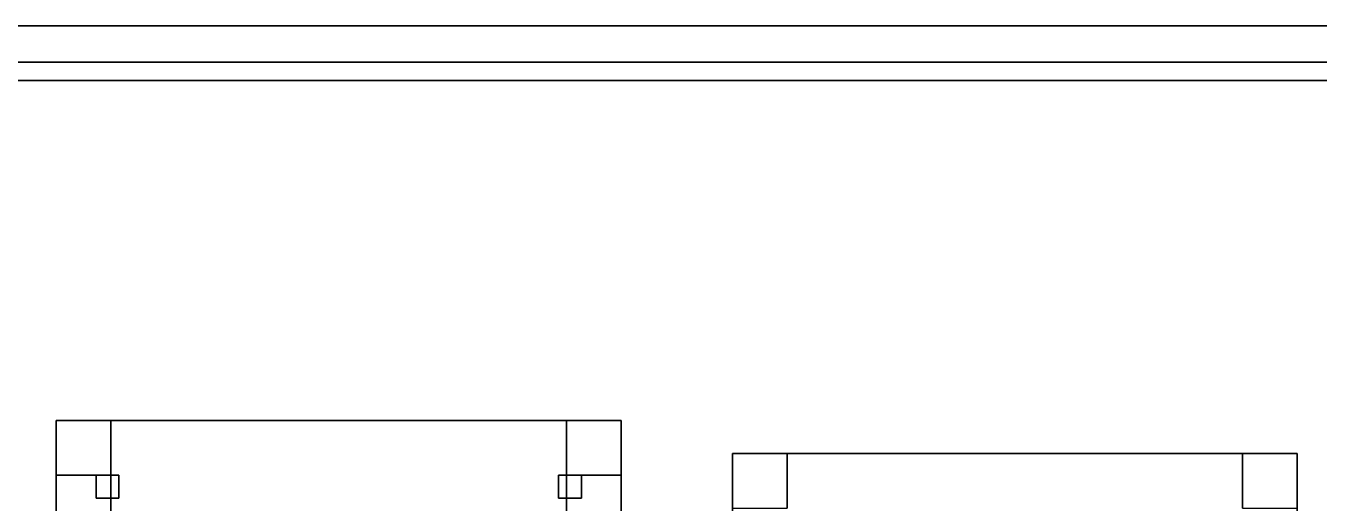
# Model space of a CAD drawing. Header units: metres. Extents: x -15 to 15, y -45.1 to 2.
# Drawn here: x -5.447 to -4.027, y 1.476 to 2 of the extents above; entities that cross this region are included whole.
import ezdxf

# ---------------------------------------------------------------- set-up
doc = ezdxf.new("R2010")
doc.units = ezdxf.units.M
for name, color, linetype in [('EKP_POI_TASIYICI_SASE', 30, 'CONTINUOUS'), ('KORKULUK_KAPI', 4, 'CONTINUOUS'), ('ZEMIN_PLATFORM', 8, 'CONTINUOUS')]:
    doc.layers.add(name, color=color, linetype=linetype)

msp = doc.modelspace()

# ---------------------------------------------------------------- linework, layer by layer
at = {"layer": 'EKP_POI_TASIYICI_SASE'}
for p, q in [((-4.7931, 1.5667), (-5.4131, 1.5667)), ((-5.4131, 1.5667), (-5.4131, 0.8667)), ((-4.7931, 1.5667, 0.1), (-5.4131, 1.5667, 0.1)), ((-5.4131, 1.5667, 0.1), (-5.4131, 0.8667, 0.1)), ((-5.4131, 1.5667), (-5.4131, 1.5667, 0.1)), ((-5.3531, 1.5667, 0.1), (-5.4131, 1.5667, 0.1)), ((-5.4131, 1.5667, 0.1), (-5.4131, 1.5067, 0.1)), ((-5.3531, 1.5667, 1.42), (-5.4131, 1.5667, 1.42)), ((-5.4131, 1.5667, 1.42), (-5.4131, 1.5067, 1.42)), ((-5.4131, 1.5667, 0.1), (-5.4131, 1.5667, 1.42)), ((-4.7931, 1.5667, 1.42), (-5.4131, 1.5667, 1.42)), ((-5.4131, 1.5667, 1.42), (-5.4131, 0.8667, 1.42)), ((-4.7931, 1.5667, 1.48), (-5.4131, 1.5667, 1.48)), ((-5.4131, 1.5667, 1.48), (-5.4131, 0.8667, 1.48)), ((-5.4131, 1.5667, 1.42), (-5.4131, 1.5667, 1.48)), ((-5.3531, 1.5067, 0.1), (-5.3531, 1.5667, 0.1)), ((-5.3531, 1.5067, 1.42), (-5.3531, 1.5667, 1.42)), ((-5.3531, 1.5667, 0.1), (-5.3531, 1.5667, 1.42)), ((-4.7931, 1.5667, 0.1), (-4.8531, 1.5667, 0.1)), ((-4.8531, 1.5667, 0.1), (-4.8531, 1.5067, 0.1)), ((-4.7931, 1.5667, 1.42), (-4.8531, 1.5667, 1.42)), ((-4.8531, 1.5667, 1.42), (-4.8531, 1.5067, 1.42)), ((-4.8531, 1.5667, 0.1), (-4.8531, 1.5667, 1.42)), ((-4.7931, 0.8667), (-4.7931, 1.5667)), ((-4.7931, 0.8667, 0.1), (-4.7931, 1.5667, 0.1)), ((-4.7931, 1.5667), (-4.7931, 1.5667, 0.1)), ((-4.7931, 1.5067, 0.1), (-4.7931, 1.5667, 0.1)), ((-4.7931, 1.5067, 1.42), (-4.7931, 1.5667, 1.42)), ((-4.7931, 1.5667, 0.1), (-4.7931, 1.5667, 1.42)), ((-4.7931, 0.8667, 1.42), (-4.7931, 1.5667, 1.42)), ((-4.7931, 0.8667, 1.48), (-4.7931, 1.5667, 1.48)), ((-4.7931, 1.5667, 1.42), (-4.7931, 1.5667, 1.48)), ((-4.051, 1.5306), (-4.671, 1.5306)), ((-4.671, 1.5306), (-4.671, 0.8306)), ((-4.051, 1.5306, 0.1), (-4.671, 1.5306, 0.1)), ((-4.671, 1.5306, 0.1), (-4.671, 0.8306, 0.1)), ((-4.671, 1.5306), (-4.671, 1.5306, 0.1)), ((-4.611, 1.5306, 0.1), (-4.671, 1.5306, 0.1)), ((-4.671, 1.5306, 0.1), (-4.671, 1.4706, 0.1)), ((-4.611, 1.5306, 1.42), (-4.671, 1.5306, 1.42)), ((-4.671, 1.5306, 1.42), (-4.671, 1.4706, 1.42)), ((-4.671, 1.5306, 0.1), (-4.671, 1.5306, 1.42)), ((-4.051, 1.5306, 1.42), (-4.671, 1.5306, 1.42)), ((-4.671, 1.5306, 1.42), (-4.671, 0.8306, 1.42)), ((-4.051, 1.5306, 1.48), (-4.671, 1.5306, 1.48)), ((-4.671, 1.5306, 1.48), (-4.671, 0.8306, 1.48)), ((-4.671, 1.5306, 1.42), (-4.671, 1.5306, 1.48)), ((-4.611, 1.4706, 0.1), (-4.611, 1.5306, 0.1)), ((-4.611, 1.4706, 1.42), (-4.611, 1.5306, 1.42)), ((-4.611, 1.5306, 0.1), (-4.611, 1.5306, 1.42)), ((-4.051, 1.5306, 0.1), (-4.111, 1.5306, 0.1)), ((-4.111, 1.5306, 0.1), (-4.111, 1.4706, 0.1)), ((-4.051, 1.5306, 1.42), (-4.111, 1.5306, 1.42)), ((-4.111, 1.5306, 1.42), (-4.111, 1.4706, 1.42)), ((-4.111, 1.5306, 0.1), (-4.111, 1.5306, 1.42)), ((-4.051, 0.8306), (-4.051, 1.5306)), ((-4.051, 0.8306, 0.1), (-4.051, 1.5306, 0.1)), ((-4.051, 1.5306), (-4.051, 1.5306, 0.1)), ((-4.051, 1.4706, 0.1), (-4.051, 1.5306, 0.1)), ((-4.051, 1.4706, 1.42), (-4.051, 1.5306, 1.42)), ((-4.051, 1.5306, 0.1), (-4.051, 1.5306, 1.42)), ((-4.051, 0.8306, 1.42), (-4.051, 1.5306, 1.42)), ((-4.051, 0.8306, 1.48), (-4.051, 1.5306, 1.48)), ((-4.051, 1.5306, 1.42), (-4.051, 1.5306, 1.48)), ((-5.4131, 1.5067, 0.1), (-5.3531, 1.5067, 0.1)), ((-5.4131, 1.5067, 1.42), (-5.3531, 1.5067, 1.42)), ((-5.4131, 1.5067, 0.1), (-5.4131, 1.5067, 1.42)), ((-5.3531, 1.5067, 0.14), (-5.4131, 1.5067, 0.14)), ((-5.4131, 1.5067, 0.14), (-5.4131, 0.9267, 0.14)), ((-5.3531, 1.5067, 0.18), (-5.4131, 1.5067, 0.18)), ((-5.4131, 1.5067, 0.18), (-5.4131, 0.9267, 0.18)), ((-5.4131, 1.5067, 0.14), (-5.4131, 1.5067, 0.18)), ((-5.3531, 1.5067, 0.74), (-5.4131, 1.5067, 0.74)), ((-5.4131, 1.5067, 0.74), (-5.4131, 0.9267, 0.74)), ((-5.3531, 1.5067, 0.78), (-5.4131, 1.5067, 0.78)), ((-5.4131, 1.5067, 0.78), (-5.4131, 0.9267, 0.78)), ((-5.4131, 1.5067, 0.74), (-5.4131, 1.5067, 0.78)), ((-5.3531, 1.5067, 1.36), (-5.4131, 1.5067, 1.36)), ((-5.4131, 1.5067, 1.36), (-5.4131, 0.9267, 1.36)), ((-5.3531, 1.5067, 1.4), (-5.4131, 1.5067, 1.4)), ((-5.4131, 1.5067, 1.4), (-5.4131, 0.9267, 1.4)), ((-5.4131, 1.5067, 1.36), (-5.4131, 1.5067, 1.4)), ((-5.3444, 1.5067, 0.1), (-5.3694, 1.5067, 0.1)), ((-5.3694, 1.5067, 0.1), (-5.3694, 1.4817, 0.1)), ((-5.3444, 1.5067, 1.42), (-5.3694, 1.5067, 1.42)), ((-5.3694, 1.5067, 1.42), (-5.3694, 1.4817, 1.42)), ((-5.3694, 1.5067, 0.1), (-5.3694, 1.5067, 1.42)), ((-5.3531, 1.5067, 0.1), (-5.3531, 1.5067, 1.42)), ((-5.3531, 0.9267, 0.14), (-5.3531, 1.5067, 0.14)), ((-5.3531, 0.9267, 0.18), (-5.3531, 1.5067, 0.18)), ((-5.3531, 1.5067, 0.14), (-5.3531, 1.5067, 0.18)), ((-5.3531, 0.9267, 0.74), (-5.3531, 1.5067, 0.74)), ((-5.3531, 0.9267, 0.78), (-5.3531, 1.5067, 0.78)), ((-5.3531, 1.5067, 0.74), (-5.3531, 1.5067, 0.78)), ((-5.3531, 0.9267, 1.36), (-5.3531, 1.5067, 1.36)), ((-5.3531, 0.9267, 1.4), (-5.3531, 1.5067, 1.4)), ((-5.3531, 1.5067, 1.36), (-5.3531, 1.5067, 1.4)), ((-5.3444, 1.4817, 0.1), (-5.3444, 1.5067, 0.1)), ((-5.3444, 1.4817, 1.42), (-5.3444, 1.5067, 1.42)), ((-5.3444, 1.5067, 0.1), (-5.3444, 1.5067, 1.42)), ((-4.8368, 1.5067, 0.1), (-4.8618, 1.5067, 0.1)), ((-4.8618, 1.5067, 0.1), (-4.8618, 1.4817, 0.1)), ((-4.8368, 1.5067, 1.42), (-4.8618, 1.5067, 1.42)), ((-4.8618, 1.5067, 1.42), (-4.8618, 1.4817, 1.42)), ((-4.8618, 1.5067, 0.1), (-4.8618, 1.5067, 1.42)), ((-4.8531, 1.5067, 0.1), (-4.7931, 1.5067, 0.1)), ((-4.8531, 1.5067, 1.42), (-4.7931, 1.5067, 1.42)), ((-4.8531, 1.5067, 0.1), (-4.8531, 1.5067, 1.42)), ((-4.7931, 1.5067, 0.14), (-4.8531, 1.5067, 0.14)), ((-4.8531, 1.5067, 0.14), (-4.8531, 0.9267, 0.14)), ((-4.7931, 1.5067, 0.18), (-4.8531, 1.5067, 0.18)), ((-4.8531, 1.5067, 0.18), (-4.8531, 0.9267, 0.18)), ((-4.8531, 1.5067, 0.14), (-4.8531, 1.5067, 0.18)), ((-4.7931, 1.5067, 0.74), (-4.8531, 1.5067, 0.74)), ((-4.8531, 1.5067, 0.74), (-4.8531, 0.9267, 0.74)), ((-4.7931, 1.5067, 0.78), (-4.8531, 1.5067, 0.78)), ((-4.8531, 1.5067, 0.78), (-4.8531, 0.9267, 0.78)), ((-4.8531, 1.5067, 0.74), (-4.8531, 1.5067, 0.78)), ((-4.7931, 1.5067, 1.36), (-4.8531, 1.5067, 1.36)), ((-4.8531, 1.5067, 1.36), (-4.8531, 0.9267, 1.36)), ((-4.7931, 1.5067, 1.4), (-4.8531, 1.5067, 1.4)), ((-4.8531, 1.5067, 1.4), (-4.8531, 0.9267, 1.4)), ((-4.8531, 1.5067, 1.36), (-4.8531, 1.5067, 1.4)), ((-4.8368, 1.4817, 0.1), (-4.8368, 1.5067, 0.1)), ((-4.8368, 1.4817, 1.42), (-4.8368, 1.5067, 1.42)), ((-4.8368, 1.5067, 0.1), (-4.8368, 1.5067, 1.42)), ((-4.7931, 1.5067, 0.1), (-4.7931, 1.5067, 1.42)), ((-4.7931, 0.9267, 0.14), (-4.7931, 1.5067, 0.14)), ((-4.7931, 0.9267, 0.18), (-4.7931, 1.5067, 0.18)), ((-4.7931, 1.5067, 0.14), (-4.7931, 1.5067, 0.18)), ((-4.7931, 0.9267, 0.74), (-4.7931, 1.5067, 0.74)), ((-4.7931, 0.9267, 0.78), (-4.7931, 1.5067, 0.78)), ((-4.7931, 1.5067, 0.74), (-4.7931, 1.5067, 0.78)), ((-4.7931, 0.9267, 1.36), (-4.7931, 1.5067, 1.36)), ((-4.7931, 0.9267, 1.4), (-4.7931, 1.5067, 1.4)), ((-4.7931, 1.5067, 1.36), (-4.7931, 1.5067, 1.4)), ((-5.3694, 1.4817, 0.1), (-5.3444, 1.4817, 0.1)), ((-5.3694, 1.4817, 1.42), (-5.3444, 1.4817, 1.42)), ((-5.3694, 1.4817, 0.1), (-5.3694, 1.4817, 1.42)), ((-5.3444, 1.4817, 0.1), (-5.3444, 1.4817, 1.42)), ((-4.8618, 1.4817, 0.1), (-4.8368, 1.4817, 0.1)), ((-4.8618, 1.4817, 1.42), (-4.8368, 1.4817, 1.42)), ((-4.8618, 1.4817, 0.1), (-4.8618, 1.4817, 1.42)), ((-4.8368, 1.4817, 0.1), (-4.8368, 1.4817, 1.42))]:
    msp.add_line(p, q, dxfattribs=at)
for points in [[(-5.4131, 0.8667), (-4.7931, 0.8667), (-4.7931, 1.5667), (-5.4131, 1.5667)], [(-5.4131, 0.8667, 0.1), (-4.7931, 0.8667, 0.1), (-4.7931, 1.5667, 0.1), (-5.4131, 1.5667, 0.1)], [(-5.4131, 1.5667), (-4.7931, 1.5667), (-4.7931, 1.5667, 0.1), (-5.4131, 1.5667, 0.1)], [(-5.4131, 0.8667), (-5.4131, 1.5667), (-5.4131, 1.5667, 0.1), (-5.4131, 0.8667, 0.1)], [(-5.4131, 1.5067, 0.1), (-5.3531, 1.5067, 0.1), (-5.3531, 1.5667, 0.1), (-5.4131, 1.5667, 0.1)], [(-5.4131, 1.5067, 1.42), (-5.3531, 1.5067, 1.42), (-5.3531, 1.5667, 1.42), (-5.4131, 1.5667, 1.42)], [(-5.4131, 1.5667, 0.1), (-5.3531, 1.5667, 0.1), (-5.3531, 1.5667, 1.42), (-5.4131, 1.5667, 1.42)], [(-5.4131, 1.5067, 0.1), (-5.4131, 1.5667, 0.1), (-5.4131, 1.5667, 1.42), (-5.4131, 1.5067, 1.42)], [(-5.4131, 0.8667, 1.42), (-4.7931, 0.8667, 1.42), (-4.7931, 1.5667, 1.42), (-5.4131, 1.5667, 1.42)], [(-5.4131, 0.8667, 1.48), (-4.7931, 0.8667, 1.48), (-4.7931, 1.5667, 1.48), (-5.4131, 1.5667, 1.48)], [(-5.4131, 1.5667, 1.42), (-4.7931, 1.5667, 1.42), (-4.7931, 1.5667, 1.48), (-5.4131, 1.5667, 1.48)], [(-5.4131, 0.8667, 1.42), (-5.4131, 1.5667, 1.42), (-5.4131, 1.5667, 1.48), (-5.4131, 0.8667, 1.48)], [(-5.3531, 1.5067, 0.1), (-5.3531, 1.5667, 0.1), (-5.3531, 1.5667, 1.42), (-5.3531, 1.5067, 1.42)], [(-4.8531, 1.5067, 0.1), (-4.7931, 1.5067, 0.1), (-4.7931, 1.5667, 0.1), (-4.8531, 1.5667, 0.1)], [(-4.8531, 1.5067, 1.42), (-4.7931, 1.5067, 1.42), (-4.7931, 1.5667, 1.42), (-4.8531, 1.5667, 1.42)], [(-4.8531, 1.5667, 0.1), (-4.7931, 1.5667, 0.1), (-4.7931, 1.5667, 1.42), (-4.8531, 1.5667, 1.42)], [(-4.8531, 1.5067, 0.1), (-4.8531, 1.5667, 0.1), (-4.8531, 1.5667, 1.42), (-4.8531, 1.5067, 1.42)], [(-4.7931, 0.8667), (-4.7931, 1.5667), (-4.7931, 1.5667, 0.1), (-4.7931, 0.8667, 0.1)], [(-4.7931, 1.5067, 0.1), (-4.7931, 1.5667, 0.1), (-4.7931, 1.5667, 1.42), (-4.7931, 1.5067, 1.42)], [(-4.7931, 0.8667, 1.42), (-4.7931, 1.5667, 1.42), (-4.7931, 1.5667, 1.48), (-4.7931, 0.8667, 1.48)], [(-4.671, 0.8306), (-4.051, 0.8306), (-4.051, 1.5306), (-4.671, 1.5306)], [(-4.671, 0.8306, 0.1), (-4.051, 0.8306, 0.1), (-4.051, 1.5306, 0.1), (-4.671, 1.5306, 0.1)], [(-4.671, 1.5306), (-4.051, 1.5306), (-4.051, 1.5306, 0.1), (-4.671, 1.5306, 0.1)], [(-4.671, 0.8306), (-4.671, 1.5306), (-4.671, 1.5306, 0.1), (-4.671, 0.8306, 0.1)], [(-4.671, 1.4706, 0.1), (-4.611, 1.4706, 0.1), (-4.611, 1.5306, 0.1), (-4.671, 1.5306, 0.1)], [(-4.671, 1.4706, 1.42), (-4.611, 1.4706, 1.42), (-4.611, 1.5306, 1.42), (-4.671, 1.5306, 1.42)], [(-4.671, 1.5306, 0.1), (-4.611, 1.5306, 0.1), (-4.611, 1.5306, 1.42), (-4.671, 1.5306, 1.42)], [(-4.671, 1.4706, 0.1), (-4.671, 1.5306, 0.1), (-4.671, 1.5306, 1.42), (-4.671, 1.4706, 1.42)], [(-4.671, 0.8306, 1.42), (-4.051, 0.8306, 1.42), (-4.051, 1.5306, 1.42), (-4.671, 1.5306, 1.42)], [(-4.671, 0.8306, 1.48), (-4.051, 0.8306, 1.48), (-4.051, 1.5306, 1.48), (-4.671, 1.5306, 1.48)], [(-4.671, 1.5306, 1.42), (-4.051, 1.5306, 1.42), (-4.051, 1.5306, 1.48), (-4.671, 1.5306, 1.48)], [(-4.671, 0.8306, 1.42), (-4.671, 1.5306, 1.42), (-4.671, 1.5306, 1.48), (-4.671, 0.8306, 1.48)], [(-4.611, 1.4706, 0.1), (-4.611, 1.5306, 0.1), (-4.611, 1.5306, 1.42), (-4.611, 1.4706, 1.42)], [(-4.111, 1.4706, 0.1), (-4.051, 1.4706, 0.1), (-4.051, 1.5306, 0.1), (-4.111, 1.5306, 0.1)], [(-4.111, 1.4706, 1.42), (-4.051, 1.4706, 1.42), (-4.051, 1.5306, 1.42), (-4.111, 1.5306, 1.42)], [(-4.111, 1.5306, 0.1), (-4.051, 1.5306, 0.1), (-4.051, 1.5306, 1.42), (-4.111, 1.5306, 1.42)], [(-4.111, 1.4706, 0.1), (-4.111, 1.5306, 0.1), (-4.111, 1.5306, 1.42), (-4.111, 1.4706, 1.42)], [(-4.051, 0.8306), (-4.051, 1.5306), (-4.051, 1.5306, 0.1), (-4.051, 0.8306, 0.1)], [(-4.051, 1.4706, 0.1), (-4.051, 1.5306, 0.1), (-4.051, 1.5306, 1.42), (-4.051, 1.4706, 1.42)], [(-4.051, 0.8306, 1.42), (-4.051, 1.5306, 1.42), (-4.051, 1.5306, 1.48), (-4.051, 0.8306, 1.48)], [(-5.4131, 1.5067, 0.1), (-5.3531, 1.5067, 0.1), (-5.3531, 1.5067, 1.42), (-5.4131, 1.5067, 1.42)], [(-5.4131, 0.9267, 0.14), (-5.3531, 0.9267, 0.14), (-5.3531, 1.5067, 0.14), (-5.4131, 1.5067, 0.14)], [(-5.4131, 0.9267, 0.18), (-5.3531, 0.9267, 0.18), (-5.3531, 1.5067, 0.18), (-5.4131, 1.5067, 0.18)], [(-5.4131, 1.5067, 0.14), (-5.3531, 1.5067, 0.14), (-5.3531, 1.5067, 0.18), (-5.4131, 1.5067, 0.18)], [(-5.4131, 0.9267, 0.14), (-5.4131, 1.5067, 0.14), (-5.4131, 1.5067, 0.18), (-5.4131, 0.9267, 0.18)], [(-5.4131, 0.9267, 0.74), (-5.3531, 0.9267, 0.74), (-5.3531, 1.5067, 0.74), (-5.4131, 1.5067, 0.74)], [(-5.4131, 0.9267, 0.78), (-5.3531, 0.9267, 0.78), (-5.3531, 1.5067, 0.78), (-5.4131, 1.5067, 0.78)], [(-5.4131, 1.5067, 0.74), (-5.3531, 1.5067, 0.74), (-5.3531, 1.5067, 0.78), (-5.4131, 1.5067, 0.78)], [(-5.4131, 0.9267, 0.74), (-5.4131, 1.5067, 0.74), (-5.4131, 1.5067, 0.78), (-5.4131, 0.9267, 0.78)], [(-5.4131, 0.9267, 1.36), (-5.3531, 0.9267, 1.36), (-5.3531, 1.5067, 1.36), (-5.4131, 1.5067, 1.36)], [(-5.4131, 0.9267, 1.4), (-5.3531, 0.9267, 1.4), (-5.3531, 1.5067, 1.4), (-5.4131, 1.5067, 1.4)], [(-5.4131, 1.5067, 1.36), (-5.3531, 1.5067, 1.36), (-5.3531, 1.5067, 1.4), (-5.4131, 1.5067, 1.4)], [(-5.4131, 0.9267, 1.36), (-5.4131, 1.5067, 1.36), (-5.4131, 1.5067, 1.4), (-5.4131, 0.9267, 1.4)], [(-5.3694, 1.4817, 0.1), (-5.3444, 1.4817, 0.1), (-5.3444, 1.5067, 0.1), (-5.3694, 1.5067, 0.1)], [(-5.3694, 1.4817, 1.42), (-5.3444, 1.4817, 1.42), (-5.3444, 1.5067, 1.42), (-5.3694, 1.5067, 1.42)], [(-5.3694, 1.5067, 0.1), (-5.3444, 1.5067, 0.1), (-5.3444, 1.5067, 1.42), (-5.3694, 1.5067, 1.42)], [(-5.3694, 1.4817, 0.1), (-5.3694, 1.5067, 0.1), (-5.3694, 1.5067, 1.42), (-5.3694, 1.4817, 1.42)], [(-5.3531, 0.9267, 0.14), (-5.3531, 1.5067, 0.14), (-5.3531, 1.5067, 0.18), (-5.3531, 0.9267, 0.18)], [(-5.3531, 0.9267, 0.74), (-5.3531, 1.5067, 0.74), (-5.3531, 1.5067, 0.78), (-5.3531, 0.9267, 0.78)], [(-5.3531, 0.9267, 1.36), (-5.3531, 1.5067, 1.36), (-5.3531, 1.5067, 1.4), (-5.3531, 0.9267, 1.4)], [(-5.3444, 1.4817, 0.1), (-5.3444, 1.5067, 0.1), (-5.3444, 1.5067, 1.42), (-5.3444, 1.4817, 1.42)], [(-4.8618, 1.4817, 0.1), (-4.8368, 1.4817, 0.1), (-4.8368, 1.5067, 0.1), (-4.8618, 1.5067, 0.1)], [(-4.8618, 1.4817, 1.42), (-4.8368, 1.4817, 1.42), (-4.8368, 1.5067, 1.42), (-4.8618, 1.5067, 1.42)], [(-4.8618, 1.5067, 0.1), (-4.8368, 1.5067, 0.1), (-4.8368, 1.5067, 1.42), (-4.8618, 1.5067, 1.42)], [(-4.8618, 1.4817, 0.1), (-4.8618, 1.5067, 0.1), (-4.8618, 1.5067, 1.42), (-4.8618, 1.4817, 1.42)], [(-4.8531, 1.5067, 0.1), (-4.7931, 1.5067, 0.1), (-4.7931, 1.5067, 1.42), (-4.8531, 1.5067, 1.42)], [(-4.8531, 0.9267, 0.14), (-4.7931, 0.9267, 0.14), (-4.7931, 1.5067, 0.14), (-4.8531, 1.5067, 0.14)], [(-4.8531, 0.9267, 0.18), (-4.7931, 0.9267, 0.18), (-4.7931, 1.5067, 0.18), (-4.8531, 1.5067, 0.18)], [(-4.8531, 1.5067, 0.14), (-4.7931, 1.5067, 0.14), (-4.7931, 1.5067, 0.18), (-4.8531, 1.5067, 0.18)], [(-4.8531, 0.9267, 0.14), (-4.8531, 1.5067, 0.14), (-4.8531, 1.5067, 0.18), (-4.8531, 0.9267, 0.18)], [(-4.8531, 0.9267, 0.74), (-4.7931, 0.9267, 0.74), (-4.7931, 1.5067, 0.74), (-4.8531, 1.5067, 0.74)], [(-4.8531, 0.9267, 0.78), (-4.7931, 0.9267, 0.78), (-4.7931, 1.5067, 0.78), (-4.8531, 1.5067, 0.78)], [(-4.8531, 1.5067, 0.74), (-4.7931, 1.5067, 0.74), (-4.7931, 1.5067, 0.78), (-4.8531, 1.5067, 0.78)], [(-4.8531, 0.9267, 0.74), (-4.8531, 1.5067, 0.74), (-4.8531, 1.5067, 0.78), (-4.8531, 0.9267, 0.78)], [(-4.8531, 0.9267, 1.36), (-4.7931, 0.9267, 1.36), (-4.7931, 1.5067, 1.36), (-4.8531, 1.5067, 1.36)], [(-4.8531, 0.9267, 1.4), (-4.7931, 0.9267, 1.4), (-4.7931, 1.5067, 1.4), (-4.8531, 1.5067, 1.4)], [(-4.8531, 1.5067, 1.36), (-4.7931, 1.5067, 1.36), (-4.7931, 1.5067, 1.4), (-4.8531, 1.5067, 1.4)], [(-4.8531, 0.9267, 1.36), (-4.8531, 1.5067, 1.36), (-4.8531, 1.5067, 1.4), (-4.8531, 0.9267, 1.4)], [(-4.8368, 1.4817, 0.1), (-4.8368, 1.5067, 0.1), (-4.8368, 1.5067, 1.42), (-4.8368, 1.4817, 1.42)], [(-4.7931, 0.9267, 0.14), (-4.7931, 1.5067, 0.14), (-4.7931, 1.5067, 0.18), (-4.7931, 0.9267, 0.18)], [(-4.7931, 0.9267, 0.74), (-4.7931, 1.5067, 0.74), (-4.7931, 1.5067, 0.78), (-4.7931, 0.9267, 0.78)], [(-4.7931, 0.9267, 1.36), (-4.7931, 1.5067, 1.36), (-4.7931, 1.5067, 1.4), (-4.7931, 0.9267, 1.4)], [(-5.3694, 1.4817, 0.1), (-5.3444, 1.4817, 0.1), (-5.3444, 1.4817, 1.42), (-5.3694, 1.4817, 1.42)], [(-4.8618, 1.4817, 0.1), (-4.8368, 1.4817, 0.1), (-4.8368, 1.4817, 1.42), (-4.8618, 1.4817, 1.42)]]:
    msp.add_3dface(points, dxfattribs=at)
at = {"layer": 'KORKULUK_KAPI'}
for p, q in [((5.5, 1.96), (-5.5, 1.96)), ((5.5, 1.96, 1.7), (-5.5, 1.96, 1.7)), ((-5.5, 1.94), (5.5, 1.94)), ((-5.5, 1.94, 1.7), (5.5, 1.94, 1.7))]:
    msp.add_line(p, q, dxfattribs=at)
for points in [[(-5.5, 1.94), (5.5, 1.94), (5.5, 1.96), (-5.5, 1.96)], [(-5.5, 1.94, 1.7), (5.5, 1.94, 1.7), (5.5, 1.96, 1.7), (-5.5, 1.96, 1.7)], [(-5.5, 1.96), (5.5, 1.96), (5.5, 1.96, 1.7), (-5.5, 1.96, 1.7)], [(-5.5, 1.94), (5.5, 1.94), (5.5, 1.94, 1.7), (-5.5, 1.94, 1.7)]]:
    msp.add_3dface(points, dxfattribs=at)
at = {"layer": 'ZEMIN_PLATFORM'}
for p, q in [((15, 2, -0.4), (-15, 2, -0.4)), ((15, 2), (-15, 2))]:
    msp.add_line(p, q, dxfattribs=at)
for points in [[(-15, 0, -0.4), (15, 0, -0.4), (15, 2, -0.4), (-15, 2, -0.4)], [(-15, 0), (15, 0), (15, 2), (-15, 2)], [(-15, 2, -0.4), (15, 2, -0.4), (15, 2), (-15, 2)]]:
    msp.add_3dface(points, dxfattribs=at)

doc.saveas('drawing.dxf')
